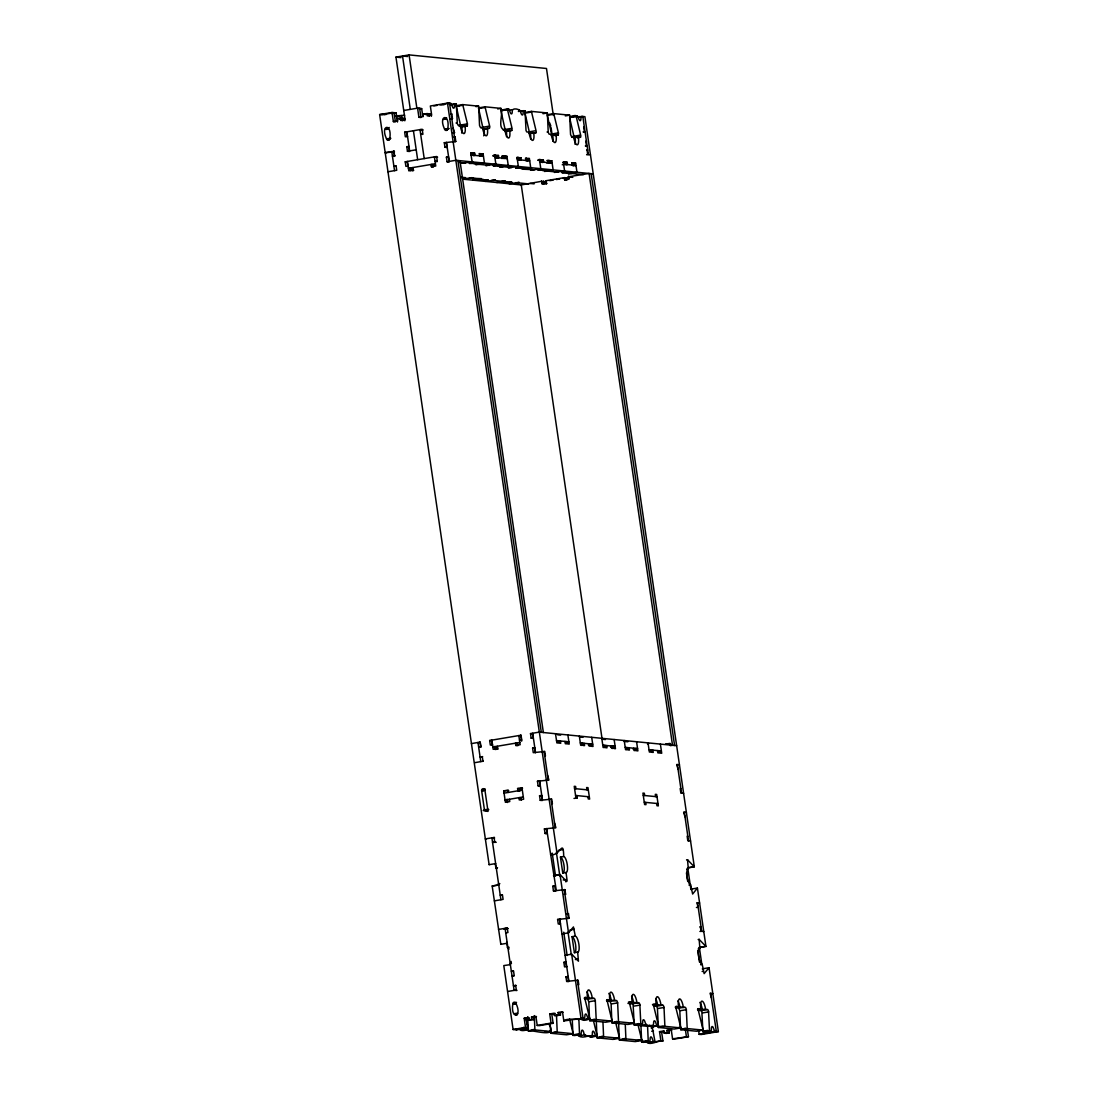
<?xml version="1.0" encoding="UTF-8"?>
<svg xmlns="http://www.w3.org/2000/svg" width="1098" height="1098" viewBox="0 0 1098 1098"><rect width="100%" height="100%" fill="white"/><g stroke="black" fill="none" stroke-linecap="round" stroke-linejoin="round"><path stroke-width="1.5" d="M523.609 1027.289L523.375 1028.675L521.742 1028.606M529.62 133.352L524.844 112.504L531.405 111.392L547.353 112.97L548.231 132.254L549.055 134.148L551.251 134.395A8.111 2.333 80.4 0 0 554.819 142.644A8.111 2.333 80.4 0 0 556.055 134.862L558.237 135.054L558.525 133.27L553.721 113.602L547.161 114.714M551.937 135.562L547.284 115.372M574.254 137.772L569.601 117.568C569.848 116.1 577.891 113.821 578.358 117.541A4.639 1.331 80.4 0 0 580.101 120.711A4.639 1.331 80.4 0 0 580.952 117.802L581.377 116.333L584.891 116.676L694.32 866.816L687.76 867.928M574.83 1034.714L572.964 1035.428L572.332 1021.113M578.317 1018.628L576.45 1019.356M585.742 1035.785C585.165 1038.008 578.509 1037.116 577.617 1034.989M643.538 1041.508L641.671 1042.222L640.916 1024.873M387.155 128.905L389.214 127.464M445.157 119.092L446.598 117.664M460.858 126.846L456.233 106.204M483.175 129.056L478.454 107.92L485.028 106.808L500.963 108.386C503.639 113.863 496.708 128.919 504.86 129.811A8.111 2.333 80.4 0 0 508.429 138.06A8.111 2.333 80.4 0 0 509.678 130.291L511.846 130.47L512.135 128.686L507.345 109.018L500.77 110.129L505.492 131.266M516.952 1029.485L513.109 1029.512L503.79 965.581L510.556 964.593M704.738 1031.626L702.953 1031.859L701.842 1011.738L701.251 1010.695L698.136 1010.352M550.537 854.271C559.651 857.73 563.301 837.115 563.713 856.481A8.111 2.333 80.4 0 1 567.282 864.73A8.111 2.333 80.4 0 1 566.046 872.498L567.117 880.596L565.607 881.763M559.129 874.777L553.502 875.586L560.021 874.475L568.531 932.875L573.444 926.959L575.325 936.127A8.111 2.333 80.4 0 1 578.907 944.362A8.111 2.333 80.4 0 1 577.672 952.131L578.44 961.189L571.687 954.121L565.278 955.342M462.725 126.819L467.323 125.941L467.46 123.854L462.711 104.598L456.137 105.71L459.335 106.026M485.041 129.029L489.42 128.288L489.845 126.901L485.028 106.808M653.502 1005.933L656.618 1006.276L657.428 1008.17L658.32 1027.454L674.254 1029.032L680.829 1027.92L664.88 1026.342L664.002 1007.058L663.178 1005.164L660.982 1004.917A8.111 2.333 80.4 0 0 657.414 996.668A8.111 2.333 80.4 0 0 656.179 1004.437L653.996 1004.258L653.708 1006.043L658.512 1025.71L656.837 1025.45L656.192 1023.981A4.639 1.331 80.4 0 0 654.449 1020.797A4.639 1.331 80.4 0 0 653.598 1023.72C653.928 1027.179 645.597 1025.985 645.281 1022.897A4.639 1.331 80.4 0 0 643.538 1019.726A4.639 1.331 80.4 0 0 642.687 1022.65L642.454 1024.022L640.82 1023.967L639.832 1004.245L639.105 1002.79L636.922 1002.529A8.111 2.333 80.4 0 0 633.34 994.294A8.111 2.333 80.4 0 0 632.105 1002.062L629.923 1001.884L629.648 1003.654L634.438 1023.336L618.503 1021.758L617.611 1002.474L616.788 1000.58L614.606 1000.333A8.111 2.333 80.4 0 0 611.023 992.084A8.111 2.333 80.4 0 0 609.788 999.853L607.619 999.674L607.331 1001.458L612.121 1021.126L596.187 1019.548L595.294 1000.264L594.471 998.37L592.289 998.123A8.111 2.333 80.4 0 0 588.72 989.874A8.111 2.333 80.4 0 0 587.471 997.643L585.303 997.464L585.014 999.249L589.681 1018.258C589.434 1019.74 581.391 1022.005 580.924 1018.299M489.214 864.675L495.692 863.591M500.825 944.307L492.165 885.949L498.945 884.947M507.303 943.237L500.688 944.349M562.149 933.918L568.723 932.806M702.295 968.889L709.034 967.695L718.366 1031.626L701.224 1034.522L699.151 1034.33L698.493 1029.746M651.402 1028.524L652.83 1026.822M469.326 163.341L477.342 163.328L469.395 163.382L472.703 162.833L472.497 161.461M465.525 177.739L462.217 178.219L465.538 177.656L460.954 177.203M493.194 165.674L501.155 165.674L493.194 165.674L496.516 165.18L496.31 163.808M480.018 179.948L488.034 179.894L480.101 179.99L483.394 179.427M520.246 168.406L523.54 167.857L515.593 167.925L523.609 167.898M503.845 182.295L511.846 182.254L503.913 182.337L507.221 181.788M546.035 170.121L538.089 170.108L546.022 170.094M561.847 172.496L569.848 172.468M704.628 946.531L699.165 947.464L705.945 946.462L697.422 888.062L692.646 894.033L690.628 884.81A8.111 2.333 80.4 0 1 687.046 876.575A8.111 2.333 80.4 0 1 688.295 868.806L687.526 859.748L694.32 866.816M627.946 1003.407L632.407 1003.846L633.134 1004.945L634.246 1025.065L635.893 1025.134M638.72 1024.009L639.585 1025.601L646.791 1026.205M477.273 163.355L474.103 163.849M489.118 864.702L379.634 114.563L392.041 112.476L396.131 112.888L397.462 122.029M557.015 853.228L447.49 103.102L430.347 105.998L431.679 115.139L427.3 115.88L426.971 113.602L422.95 114.274L423.293 116.566L418.914 117.308L417.569 108.153L403.748 110.486M467.103 126.078L459.348 126.188M489.42 128.288L484.067 128.631A8.111 2.333 80.4 0 1 483.696 135.823M532.516 133.421L535.92 132.844L536.222 131.486L531.405 111.392M577.15 137.84L580.554 137.25L580.856 135.905L576.038 115.812M705.945 946.462L699.138 939.38L699.906 948.439A8.111 2.333 80.4 0 0 698.671 956.207A8.111 2.333 80.4 0 0 702.24 964.456L704.134 973.624L709.034 967.695M718.366 1031.626L714.853 1031.283L713.988 1029.691A4.639 1.331 80.4 0 0 712.245 1026.52A4.639 1.331 80.4 0 0 711.394 1029.43L711.161 1030.816L709.514 1030.747L708.526 1011.038L707.812 1009.584L705.616 1009.323A8.111 2.333 80.4 0 0 702.047 1001.088A8.111 2.333 80.4 0 0 700.812 1008.856L698.63 1008.678L698.342 1010.448L703.145 1030.116L687.197 1028.552L686.319 1009.268L685.495 1007.374L683.299 1007.127A8.111 2.333 80.4 0 0 679.731 998.878A8.111 2.333 80.4 0 0 678.495 1006.646L676.313 1006.468L676.025 1008.252L680.801 1027.755M392.041 112.476L393.372 121.617L397.751 120.876L397.421 118.598L400.372 118.09L400.701 120.382L405.08 119.641L395.953 57.123L409.087 54.9L546.488 68.488L553.31 115.18M379.634 114.563L384.835 114.247M381.692 114.768L394.1 112.669L395.404 121.837L393.372 121.617M433.861 105.957L437.073 105.408M439.969 104.914C443.016 106.012 450.523 100.165 451.868 105.037A4.639 1.331 80.4 0 0 453.611 108.208A4.639 1.331 80.4 0 0 454.462 105.284L454.696 103.912L456.329 103.967L457.317 123.69L458.044 125.145L460.227 125.392A8.111 2.333 80.4 0 0 463.809 133.64A8.111 2.333 80.4 0 0 465.044 125.872M384.245 114.727L386.427 114.357M448.808 103.816L450.99 103.445M391.794 113.616L396.131 112.888M450.509 104.571L453.79 104.008M450.853 104.9L456.329 103.967M395.953 115.894L404.613 115.276M396.076 116.539L401.552 115.619L402.321 118.721M457.358 106.19L462.834 105.257M399.452 118.804L402.431 118.296L402.76 120.588L400.701 120.382M424.981 114.48L431.061 114.014L431.39 116.292M404.791 120.794L404.462 118.502L397.421 118.598M431.061 114.014L422.95 114.274M475.914 106.643L478.646 106.177L479.538 125.46L480.348 127.354L482.544 127.601A8.111 2.333 80.4 0 0 486.112 135.85A8.111 2.333 80.4 0 0 487.361 128.068M479.675 108.386L485.151 107.467M450.702 114.233L451.786 114.041L452.458 118.611L451.36 118.804M497.682 108.935L500.963 108.386M388.431 128.713L385.151 129.262L386.798 129.427M443.139 119.462L446.433 118.9M450.125 118.831L452.458 118.611M503.323 110.088L506.603 109.525M507.701 109.347L509.005 109.278L509.664 110.747A4.639 1.331 80.4 0 0 511.394 113.918A4.639 1.331 80.4 0 0 512.244 111.008C511.915 107.535 520.26 108.743 520.562 111.831A4.639 1.331 80.4 0 0 522.305 115.002A4.639 1.331 80.4 0 0 523.156 112.078L523.389 110.706L525.036 110.761L526.024 130.484L526.738 131.938L528.934 132.185M501.992 110.596L507.468 109.676M508.841 110.184L511.586 109.731M518.599 110.418L519.697 110.239M518.38 111.502L522.483 110.802M520.658 111.502L525.036 110.761M456.054 123.017L457.152 122.839M407.523 136.413L405.34 136.783L404.668 132.213L422.181 129.248L422.854 133.819L420.658 134.189L422.716 134.395M526.066 112.97L531.528 112.051M460.886 124.966L466.362 124.047M458.593 125.68L460.227 125.392M386.949 139.281L388.596 138.993A1.743 1.661 -84.4 0 0 388.994 139.885M387.1 139.432L390.106 138.924M448.382 129.07L444.539 128.988C437.869 115.043 450.153 112.806 447.819 128.425A1.743 1.661 -84.4 0 1 446.433 130.429A1.743 1.661 -84.4 0 1 444.539 128.988L449.192 128.562M542.975 113.712L547.353 112.97M548.382 115.18L553.845 114.261M483.202 127.176L488.679 126.243M480.91 127.876L482.544 127.601M452.733 132.844L454.517 132.721L453.158 128.082M453.419 132.913L454.517 132.721M565.292 115.921L569.67 115.18L570.548 134.464L571.372 136.344L573.568 136.605A8.111 2.333 80.4 0 0 577.136 144.854A8.111 2.333 80.4 0 0 578.371 137.072L580.43 137.277M572.017 116.882L577.493 115.949M454.037 137.099L455.121 136.921L455.794 141.491L454.696 141.669M570.699 117.39L576.162 116.47M577.548 116.978L580.279 116.525M505.519 129.386L510.995 128.452M579.703 117.006L582.832 116.484L588.391 154.598M503.227 130.086L504.86 129.811M406.782 146.693L408.84 146.899L409.485 151.483L407.454 151.277L406.782 146.693L408.978 146.322M504.792 130.689L509.678 130.291M507.358 131.225L511.737 130.484M386.029 152.773L385.192 152.691L394.292 151.25M385.192 152.691L394.511 151.853M444.292 142.699L446.351 142.905L447.023 147.475L444.964 147.269L444.292 142.699L455.794 141.491M407.454 151.277L416.211 149.795M529.593 131.76L535.055 130.84M394.964 155.82L392.425 156.149L394.498 156.355M444.964 147.269L447.147 146.899M528.852 133.064L535.797 132.872M547.065 132.021L548.163 131.842M551.91 133.97L557.372 133.036M551.169 135.274L556.055 134.876M554.833 135.63L558.113 135.081M408.085 166.004L405.903 166.374L405.231 161.804L436.606 156.506L437.265 161.077L435.083 161.447L437.141 161.653M583.271 131.842L585.056 131.733L583.409 132.007M446.406 157.192L448.464 157.385L449.137 161.969L447.078 161.763L446.406 157.192L448.588 156.822M471.028 153.061L472.126 152.869L472.456 155.161L471.371 155.353M472.181 153.171L474.652 153.13L474.981 155.408L473.334 155.683M574.227 136.179L579.689 135.246M473.554 153.308L474.652 153.13M571.921 136.879L573.568 136.605M479.51 153.898L480.595 153.706L480.938 155.998L479.84 156.191M571.88 137.319L578.371 137.085M482.022 154.145L483.12 153.967L484.438 163.108L475.681 164.59L479.25 164.357M387.978 171.755L396.735 170.272L396.062 165.702L393.88 166.073L395.939 166.265M435.384 163.739L408.387 168.296L413.205 168.776L410.281 169.27M447.078 161.763L455.835 160.281L593.236 173.868M480.979 156.3L482.077 156.108L481.748 153.83L483.12 153.967M493.469 155.285L495.939 155.23L496.282 157.522M493.208 155.696L495.939 155.23M492.988 156.04L495.994 155.532M407.385 161.433L408.758 170.588L413.136 169.847L412.807 167.555M435.165 164.878L431.034 164.467L431.377 166.759L435.755 166.018L434.383 156.877L437.594 157.192M497.367 155.669L498.465 155.477L498.794 157.769L497.147 158.043M408.758 170.588L413.74 170.3M501.951 156.122L504.421 156.067L504.751 158.359L503.653 158.537M464.125 162.861L461.942 163.231L472.085 161.886L470.754 152.746L472.126 152.869M501.676 156.534L504.421 156.067M504.462 156.369L506.933 156.314L508.25 165.469M496.323 157.81L497.421 157.632L497.092 155.34L498.465 155.477M504.202 156.781L506.933 156.314M501.731 158.496L503.378 158.222L503.035 155.93M585.33 145.952L587.114 145.828L586.016 146.02M517.295 157.632L518.38 157.453L518.723 159.732M516.787 158.03L520.905 157.7L521.234 159.979L519.601 160.267M518.174 158.167L520.905 157.7M525.764 158.469L526.862 158.29L527.191 160.569L526.093 160.761M487.951 165.222L485.755 165.592L495.898 164.247M518.764 160.034L519.862 159.855L519.532 157.563M528.289 158.716L529.373 158.537L530.718 167.678L521.962 169.161L532.832 169.655L530.65 170.025L532.022 170.163L540.792 168.68L539.447 159.526L538.363 159.718M586.62 150.206L587.718 150.028L587.032 149.959L587.705 154.53L590.45 154.804M527.246 160.871L528.33 160.692L528.001 158.4L529.373 158.537M497.806 166.196L501.1 165.633M538.089 160.13L540.834 159.663L541.163 161.955M508.264 165.469L499.494 166.951L503.062 166.718M538.144 160.432L540.875 159.965M542.247 160.102L543.345 159.91L543.675 162.202L542.041 162.477M546.831 160.555L549.302 160.5L549.631 162.792L548.533 162.984M548.204 160.692L549.302 160.5M510.405 167.431L508.223 167.802L518.352 166.457L517.007 157.316L518.38 157.453M549.357 160.802L551.814 160.761L553.131 169.902L544.388 171.384L547.943 171.151M586.606 154.722L587.705 154.53M549.082 161.214L551.814 160.761M515.676 167.953L518.956 167.404M546.612 162.929L548.259 162.655L547.929 160.363M549.686 163.094L550.784 162.902L550.441 160.624M563.549 162.202L564.646 162.024L564.976 164.316L562.245 164.769M563.054 162.6L567.158 162.271L567.501 164.563L565.854 164.837M564.427 162.737L567.158 162.271M572.017 163.039L573.115 162.861L573.444 165.153L572.36 165.331M472.922 180.154L481.679 178.672L470.768 178.192L472.964 177.821L471.591 177.684L462.834 179.166L521.317 184.931M573.17 163.163L575.64 163.108L576.958 172.262L568.201 173.745L571.756 173.511M574.542 163.3L575.64 163.108M538.116 170.176L541.396 169.627M484.698 180.443L487.979 179.88M542.7 170.629L545.981 170.08M573.499 165.441L574.597 165.263L574.268 162.971M573.032 165.894L575.956 165.4L563.59 164.178M485.289 181.376L495.418 180.031L493.235 180.401M501.937 181.266L505.492 181.033L496.735 182.515M556.645 172.015L554.463 172.386L564.605 171.041L563.274 161.886L564.646 162.024M565.209 171.974C554.119 173.69 577.123 172.262 566.513 172.99M508.511 182.79L511.792 182.241M509.101 183.737L519.23 182.392L517.048 182.762M568.435 178.054L564.317 177.656L546.077 180.731L546.42 183.023L542.041 183.764L541.589 180.717M549.796 180.662L553.118 180.099M556.425 179.537L559.747 178.974M563.068 178.411L566.376 177.849L566.719 180.141L564.646 179.935L564.317 177.656M566.033 178.466L569.409 177.89M564.646 179.935L569.025 179.194L568.586 176.147M542.041 183.764L547.01 183.476M471.399 743.593L480.155 742.111L481.171 746.722M492.508 744.719L490.326 745.075L489.653 740.505L521.028 735.207L521.701 739.778L519.505 740.148L521.564 740.354M530.499 733.601L532.557 733.807L533.23 738.378L531.158 738.172L530.499 733.601L539.255 732.119L676.656 745.707M480.828 746.695L478.632 747.052L480.691 747.258M531.158 738.172L533.354 737.801M519.821 742.44L492.824 746.997L497.641 747.477L494.718 747.971M515.799 745.46L517.858 745.666L517.529 743.373L515.456 743.181L515.799 745.46L520.178 744.719L518.819 735.578M498.163 749.001L495.239 749.495L494.8 746.434M482.612 756.632L480.087 756.975L482.146 757.181M544.759 755.959L545.445 756.028L544.773 751.457L533.271 752.665L532.612 748.095L534.795 747.724M483.285 761.202L474.597 762.698M588.322 744.911L592.687 744.17L580.32 742.948M610.474 746.805L613.755 746.256L614.098 748.534L615.47 748.671L614.153 739.517M610.776 747.12L615.154 746.379L602.788 745.158M633.203 749.344L637.581 748.603L625.215 747.381M670.604 743.826L665.635 744.128L670.013 743.387L670.343 745.666L672.525 745.295L589.104 173.457L567.982 176.847L572.785 177.327M484.918 790.135L481.638 790.697L484.424 809.748A1.743 1.661 -84.4 0 0 486.304 811.189A1.743 1.661 -84.4 0 0 487.704 809.199L484.918 790.135A1.743 1.661 -84.4 0 0 483.024 788.693A1.743 1.661 -84.4 0 0 481.638 790.697L483.696 790.889A1.743 1.661 -84.4 0 1 485.083 788.899M537.444 781.254L539.502 781.46L540.175 786.031L538.116 785.825L537.444 781.254L548.945 780.047L547.6 775.408M509.445 799.275L509.774 801.554L505.396 802.295L503.735 790.862L508.113 790.121L508.443 792.413M517.597 788.515L519.656 788.721L519.985 791.013L517.927 790.807L517.597 788.515L521.975 787.774L523.636 799.22L519.258 799.962L518.929 797.67L520.987 797.875L521.317 800.154M508.703 790.574L503.735 790.862M519.656 788.721L522.566 788.227M538.116 785.825L540.298 785.454M504.051 793.154L522.291 790.066M523.293 796.928L505.053 800.017L507.798 800.291M539.557 795.748L541.616 795.94L542.288 800.524L540.23 800.318L539.557 795.748L541.753 795.377M540.23 800.318L551.731 799.111L552.404 803.681L551.718 803.612M483.189 810.516L486.483 809.953A1.743 1.661 -84.4 0 0 488.061 811.422M483.889 810.585L488.802 809.748M573.993 798.438L577.287 797.875L576.944 795.583M494.402 837.458L485.302 838.899L486.332 839.009M544.402 828.908L546.461 829.114L547.133 833.684L545.061 833.478L544.402 828.908L555.904 827.7L554.545 823.061M495.074 842.029L492.535 842.372L496.241 842.29M545.061 833.478L547.257 833.108M558.333 850.36L562.711 849.619M495.267 863.838L495.857 867.955L497.504 867.681M566.046 872.498L562.766 873.047L560.433 857.044L563.713 856.481M499.837 883.684L498.204 883.972A8.111 2.333 80.4 0 0 499.027 883.451M497.847 885.139L492.275 885.976M563.219 880.006L565.95 879.539M686.552 859.899L687.636 859.72M552.774 886.278L554.833 886.484L555.492 891.068L553.433 890.862L552.774 886.278L554.957 885.908M687.54 867.818L693.016 866.898M494.347 900.854L503.104 899.372L502.431 894.801L500.235 895.172L502.308 895.364M553.433 890.862L564.935 889.655L565.607 894.225L563.823 894.348M563.85 889.833L564.935 889.655M686.648 869.081L688.295 868.806M688.981 885.084L690.628 884.81M690.848 889.16L697.422 888.062M566.664 913.783L568.448 913.673L569.107 918.244L568.023 918.422M567.35 913.852L568.448 913.673M498.519 929.443L507.262 927.961L507.935 932.531L505.753 932.902M560.46 923.651L558.278 924.022L557.606 919.451L569.107 918.244M503.996 929.251L507.866 928.414M696.42 907.456L698.204 907.332L696.846 902.693L699.591 902.968M569.958 930.006L574.323 929.265M506.686 942.111L507.482 947.601L509.129 947.313M577.672 952.131L574.378 952.693L572.044 936.676L575.325 936.127M699.948 926.959L701.032 926.781L700.346 926.712L701.018 931.282L703.763 931.557M511.462 963.33L509.815 963.605A8.111 2.333 80.4 0 0 511.174 961.436M699.92 931.475L701.018 931.282M575.379 959.556L577.575 959.185M698.163 939.545L699.261 939.353M566.719 966.542L564.537 966.913L563.864 962.342L566.06 961.972M698.273 948.713L699.906 948.439M515.978 985.373L513.452 985.702L515.511 985.908M565.978 976.822L568.037 977.028L568.709 981.598L566.65 981.406L565.978 976.822L568.16 976.451M516.65 989.943L507.962 991.439M566.65 981.406L578.152 980.198L578.811 984.769L578.124 984.7M700.606 964.73L702.24 964.456M702.144 971.497L703.242 971.318M512.78 1004.176L516.06 1003.627C522.73 1017.558 510.446 1019.795 512.78 1004.176A1.743 1.661 -84.4 0 1 514.166 1002.186A1.743 1.661 -84.4 0 1 516.06 1003.627M584.589 997.574L585.412 997.437M587.471 997.643L584.191 998.206L592.289 998.123M584.809 999.139L593.524 998.466M517.46 1013.152L514.166 1013.715L516.238 1013.921M515.003 1014.305L517.734 1013.838M589.626 1001.65L595.363 1000.676M606.906 999.784L607.729 999.647M609.788 999.853L606.508 1000.402L614.606 1000.333M607.125 1001.349L615.841 1000.676M524.185 1018.271L526.244 1018.477L527.575 1027.618L525.517 1027.412L524.185 1018.271L528.563 1017.53L528.893 1019.809L530.952 1020.015L533.903 1019.52L533.573 1017.228L531.514 1017.023L531.844 1019.315L533.903 1019.52M531.514 1017.023L535.893 1016.295L537.224 1025.436L539.283 1025.642L553.118 1023.309L551.772 1014.154L549.714 1013.948L551.045 1023.103L553.118 1023.309M549.714 1013.948L554.092 1013.207L554.421 1015.499L556.494 1015.705L560.502 1015.019L560.172 1012.74L558.1 1012.534L558.443 1014.813L560.502 1015.019M558.1 1012.534L562.478 1011.793L563.823 1020.948L583.024 1018.244L577.466 980.13M526.244 1018.477L529.154 1017.983M533.573 1017.228L536.483 1016.734M551.772 1014.154L555.314 1013.44M560.172 1012.74L563.082 1012.246M611.943 1003.86L617.68 1002.886M628.413 1002.131L629.223 1001.994M632.105 1002.062L628.825 1002.611L636.922 1002.529M528.893 1019.809L531.844 1019.315M554.421 1015.499L558.443 1014.813M632.407 1003.846L638.158 1002.872M634.26 1006.07L639.997 1005.095M652.473 1004.519L654.12 1004.231M656.179 1004.437L652.898 1004.999L660.982 1004.917M513.109 1029.512L525.517 1027.412M537.224 1025.436L551.045 1023.103M563.823 1020.948C566.76 1017.05 584.026 1021.538 584.891 1016.926A4.639 1.331 80.4 0 1 585.742 1014.003A4.639 1.331 80.4 0 1 587.485 1017.187L588.144 1018.656L589.804 1018.917M515.168 1029.718L527.575 1027.618M516.623 1029.855L522.099 1028.936M577.905 1019.493L582.832 1018.67M656.48 1006.235L662.231 1005.26M522.923 1029.553L524.021 1029.361M527.301 1028.812C532.105 1028.606 519.505 1033.012 519.642 1028.661M586.401 1018.82L589.681 1018.258M521.605 1030.061L528.522 1029.279M583.436 1019.603L588.363 1018.779M549.178 1024.626C558.127 1039.106 533.312 1029.361 528.33 1031.022L533.738 1029.444M612.121 1021.126L605.561 1022.238L589.612 1020.66L594.471 1019.177M658.32 1008.444L664.07 1007.47M528.33 1031.022L534.904 1029.91L550.839 1031.489M589.612 1020.66L596.187 1019.548M675.613 1006.578L676.437 1006.441M678.495 1006.646L675.215 1007.195L683.299 1007.127M675.819 1008.142L684.548 1007.47M545.239 1031.749L546.337 1031.571M549.618 1031.008L550.716 1030.83M607.07 1021.305L611.998 1020.467M569.574 1019.081L573.156 1033.698L566.595 1034.796L550.647 1033.232L556.055 1031.653M634.438 1023.336L627.878 1024.434L611.929 1022.869L616.788 1021.387M680.636 1010.654L686.387 1009.68M550.647 1033.232L557.221 1032.12L573.156 1033.698M611.929 1022.869L618.503 1021.758M697.93 1008.788L698.753 1008.65M700.812 1008.856L697.532 1009.405L705.616 1009.323M701.251 1010.695L706.865 1009.666M567.556 1033.959L568.654 1033.781M631.034 1023.226L634.315 1022.677M572.909 1034.934L578.371 1033.849M634.191 1024.42L639.105 1023.583M702.953 1012.864L708.704 1011.889M572.964 1035.428L580.979 1034.467L581.432 1031.818A4.639 1.331 80.4 0 1 583.628 1032.038C583.107 1036.553 593.922 1038.173 592.33 1032.889A4.639 1.331 80.4 0 1 594.54 1033.108L595.555 1035.812L597.23 1036.073L593.634 1021.469M634.246 1025.065L640.82 1023.967M574.419 1035.579L579.895 1034.645M635.701 1025.216L640.628 1024.379M579.401 1035.771L584.863 1034.851M641.232 1025.326L646.159 1024.489M585.33 1036.649L590.793 1035.73M646.612 1026.287L651.526 1025.463M591.63 1036.334L594.361 1035.881M656.741 1025.326L658.388 1025.052M590.299 1036.855L595.775 1035.922M657.057 1025.573L652.13 1026.397L655.026 1041.782L648.095 1042.565M588.528 1036.059L590.655 1037.185L597.23 1036.073M649.618 1025.093C650.414 1029.101 656.124 1025.23 658.512 1025.71M651.567 1027.303L653.214 1027.014M615.951 1023.665L619.547 1038.283L612.972 1039.394L597.038 1037.816L602.445 1036.237M658.251 1026.795L663.178 1025.971M597.038 1037.816L603.598 1036.704L619.547 1038.283M658.32 1027.454L664.88 1026.342M651.677 1031.228L653.461 1031.118M613.947 1038.543L619.423 1037.624M677.411 1027.81L680.705 1027.261M659.527 1031.653L661.586 1031.859L662.918 1041L660.859 1040.794L659.527 1031.653L663.892 1030.912L664.235 1033.191L666.294 1033.396L669.245 1032.902L668.915 1030.61L666.843 1030.404L667.186 1032.696L669.245 1032.902M666.843 1030.404L671.221 1029.677L672.566 1038.818L674.625 1039.024L688.446 1036.69L687.334 1029.059M661.586 1031.859L664.496 1031.365M668.915 1030.61L671.825 1030.116M638.267 1025.875L641.863 1040.479L635.289 1041.59L619.354 1040.026L624.762 1038.447M703.145 1030.116L696.571 1031.228L680.636 1029.663L685.495 1028.167M619.354 1040.026L625.915 1038.914L641.863 1040.479M680.636 1029.663L687.197 1028.552M664.235 1033.191L667.186 1032.696M636.264 1040.753L641.74 1039.833M699.728 1030.02L703.049 1029.622M641.603 1041.577L647.079 1040.643M702.885 1031.214L707.812 1030.377M641.671 1042.222L649.687 1041.261L650.112 1039.792A4.639 1.331 80.4 0 1 650.963 1036.883A4.639 1.331 80.4 0 1 652.706 1040.053L653.571 1041.645M702.953 1031.859L709.514 1030.747M643.112 1042.373L648.589 1041.439M704.394 1032.01L709.322 1031.173M709.926 1032.12L714.853 1031.283M648.451 1042.894L660.859 1040.794M672.566 1038.818L688.446 1036.69M699.151 1034.33L716.308 1031.42L710.735 993.306M662.918 1041C658.635 1039.833 648.712 1046.874 646.132 1041.165M647.463 743.895L648.63 743.813M624.268 741.479L627.878 741.768M602.267 739.242L605.451 739.544M407.619 56.52L402.527 56.012L410.309 109.388M395.953 57.123L401.045 57.618M447.49 103.102L449.549 103.294L455.107 141.422M462.711 104.598L478.646 106.177M507.345 109.018L508.786 109.155M553.721 113.602L569.67 115.18M442.974 104.406L444.429 104.557M500.77 110.129L502.445 110.39M417.569 108.153L421.659 108.565L422.771 116.196M421.687 108.743L416.883 108.277L409.087 54.9M451.1 113.972L451.786 114.041M584.383 127.148L583.697 127.08L584.369 131.664M426.971 113.602L429.03 113.808L429.359 116.086M550.825 126.023L549.686 122.907M418.914 117.308L420.973 117.513L419.628 108.359M400.372 118.09L402.431 118.296M404.462 118.502L402.403 118.31L402.733 120.588M586.442 141.258L585.756 141.189L586.428 145.76M423.197 129.935L419.985 129.619L424.212 158.592M454.435 136.852L455.121 136.921M404.668 132.213L406.727 132.419L407.372 136.989M390.847 138.334L386.537 138.787C379.867 124.856 392.151 122.619 389.817 138.238A1.743 1.661 -84.4 0 1 388.431 140.228A1.743 1.661 -84.4 0 1 386.537 138.787L388.596 138.993M480.595 153.706L479.222 153.583L479.565 155.861M526.862 158.29L525.489 158.153L525.818 160.432M539.447 159.526L540.834 159.663M543.345 159.91L541.973 159.786L542.302 162.065M573.115 162.861L571.742 162.724L572.072 165.016M471.069 155.024L483.436 156.245M494.882 157.385L507.249 158.606M517.35 159.594L529.716 160.816M539.777 161.818L552.143 163.039M459.019 162.353L465.525 162.998M477.891 164.22L489.337 165.359M501.704 166.58L511.778 167.569M524.144 168.79L534.218 169.792M546.584 171.013L558.045 172.153M570.397 173.374L583.409 174.651M405.231 161.804L407.289 162.01L407.962 166.58M431.377 166.759L433.436 166.965L433.106 164.673M545.788 181.884L540.985 181.417L521.262 184.931L601.965 738.103M530.046 183.448L534.136 183.86M469.422 178.041L479.51 179.043M491.877 180.264L503.323 181.403M515.689 182.625L528.701 183.901M557.647 734.823L560.694 735.125M579.936 737.019L582.983 737.321M556.508 740.587L568.874 741.809M649.028 749.742L661.394 750.963M489.653 740.505L491.712 740.711L492.384 745.281M532.612 748.095L534.671 748.287L535.344 752.871M679.429 764.771L676.684 764.496L678.042 769.135M680.87 788.584L680.184 788.515L680.856 793.085L683.601 793.36M574.57 788.597L588.308 789.956M643.277 795.391L657.016 796.75M575.572 795.46L589.31 796.819M644.279 802.254L658.018 803.599M577.287 797.875L575.901 797.738L574.24 786.305L575.613 786.442L575.942 788.735M686.387 812.424L683.642 812.149L684.987 816.788M488.39 809.267L484.424 809.748L486.483 809.953M687.828 836.237L687.142 836.168L687.801 840.739L690.56 841.013M494.622 838.062L491.877 837.788L500.908 899.742M556.315 890.56L546.584 828.537M564.921 894.156L565.607 894.225M560.488 919.15L559.802 919.081L568.833 981.036M557.606 919.451L559.664 919.657L560.337 924.228M507.825 928.606L505.08 928.332L514.111 990.286L516.87 990.547M563.864 962.342L565.923 962.548L566.595 967.118M513.397 971.428L511.339 971.222L513.521 970.852L514.193 975.422L511.997 975.793L514.07 975.998M712.808 993.512L710.049 993.237L711.408 997.876M709.733 1032.532L708.073 1032.271L707.414 1030.802M514.729 1014.044L516.911 1015.142M560.021 874.475L566.692 881.57M571.633 954.107L580.966 1018.038M678.797 1008.431L679.813 1010.791L680.568 1029.004M610.104 1001.637L611.119 1003.997L611.874 1022.211M587.787 999.441L588.803 1001.788L589.557 1020.001M527.081 1029.142L526.203 1027.55M525.709 1017.777L528.399 1028.62M591.163 173.662L674.597 745.501M677.37 764.565L681.542 793.154M684.329 812.218L688.501 840.807M697.532 902.762L701.704 931.351M687.787 868.147L690.917 889.6M699.33 947.231L701.759 963.893M686.442 872.896L687.65 881.145M697.752 950.36L699.453 962.026M660.392 744.101L661.723 753.255L660.351 753.118L660.022 750.826M658.869 750.716L659.212 752.995L657.839 752.871L657.496 750.579M652.926 750.126L653.255 752.418L651.883 752.281L651.553 749.989M565.786 162.133L566.115 164.425M650.4 749.879L650.73 752.157L649.357 752.02L648.026 742.879M655.643 796.613L655.3 794.321L656.686 794.458L658.347 805.891L656.975 805.754L656.645 803.475M685.276 1028.853L686.387 1036.485M551.045 127.546L552.157 135.178M644.65 795.515L644.32 793.236L642.934 793.099L644.608 804.532L645.981 804.669L645.651 802.377M636.579 741.74L637.911 750.895L636.538 750.758L636.209 748.465M635.056 748.356L635.399 750.648L634.013 750.51L633.683 748.218M629.099 747.765L629.442 750.058L628.07 749.92L627.727 747.628M545.72 181.115L546.159 184.162M626.587 747.518L626.917 749.81L625.544 749.673L624.213 740.519M543.647 180.909L544.1 183.97M612.615 746.146L612.945 748.424L611.572 748.287L611.243 746.009M606.659 745.556L607.002 747.834L605.616 747.697L605.286 745.418M604.147 745.295L604.476 747.587L603.104 747.45L601.786 738.295M591.698 737.307L593.03 746.462L591.657 746.324L591.314 744.032M505.56 156.177L505.89 158.469M590.175 743.922L590.504 746.201L589.132 746.077L588.803 743.785M584.218 743.332L584.548 745.624L583.175 745.487L582.846 743.195M581.707 743.085L582.036 745.364L580.664 745.24L579.332 736.085M494.567 155.093L495.884 164.247M586.936 789.819L586.606 787.527L587.979 787.664L589.653 799.097L588.267 798.96L587.938 796.681M567.872 734.946L569.217 744.101L567.831 743.964L567.501 741.685M566.362 741.562L566.692 743.854L565.319 743.717L564.99 741.425M560.405 740.972L560.735 743.264L559.362 743.126L559.033 740.834M473.265 152.993L473.609 155.271M557.88 740.725L558.223 743.017L556.851 742.879L555.506 733.725M459.952 160.692L543.373 732.531M457.893 160.486L541.314 732.325M544.086 751.389L548.259 779.978M551.045 799.042L555.217 827.631M564.248 889.586L568.421 918.175M556.357 852.213L559.829 876.012M568.009 932.024L571.372 955.15M552.212 853.119L555.574 876.218M563.741 932.188L567.144 955.507M446.474 142.328L449.26 161.392M532.681 733.231L535.467 752.295M539.64 780.884L542.412 799.948M520.768 735.015L521.66 741.123M428.989 113.808L429.332 116.1M413.424 130.731L417.652 159.704M506.988 799.234L507.454 802.501M497.229 746.256L497.559 748.548L493.18 749.289L491.835 740.134M412.436 167.939L412.875 170.986M406.864 131.842L409.636 150.906M410.377 167.733L410.817 170.78M393.949 151.208L394.621 155.779M482.269 756.604L482.942 761.175M494.059 837.417L494.731 842.001M515.635 985.331L516.307 989.916M393.743 150.989L394.484 156.081M479.922 741.919L480.581 746.503M391.766 151.579L394.539 170.643M477.973 742.481L480.746 761.545M648.232 1041.11L647.6 1026.808M625.915 1038.914L625.284 1024.599M603.598 1036.704L602.967 1022.389M579.538 1034.316L578.907 1020.015M557.221 1032.12L556.466 1014.772M534.904 1029.91L534.273 1015.595M618.599 1022.663L619.286 1039.367M596.283 1020.467L596.969 1037.157M550.208 1023.473L550.592 1032.573M527.713 1016.707L528.275 1030.363M530.458 133.215A8.111 2.333 80.4 0 1 530.54 139.034M533.738 132.666A8.111 2.333 80.4 0 1 532.503 140.434A8.111 2.333 80.4 0 1 528.934 132.185M552.774 135.425A8.111 2.333 80.4 0 1 552.857 141.244M575.091 137.634A8.125 2.347 80.4 0 1 574.981 144.236M461.75 126.435A8.111 2.333 80.4 0 1 461.64 133.023M506.384 130.84A8.111 2.333 80.4 0 1 506.466 136.66M572.044 936.676A8.111 2.333 80.4 0 1 575.626 944.925A8.111 2.333 80.4 0 1 574.378 952.693M560.433 857.044A8.111 2.333 80.4 0 1 564.001 865.279A8.111 2.333 80.4 0 1 562.766 873.047M586.936 991.865A8.111 2.333 80.4 0 1 589.008 998.672M608.814 993.415A8.111 2.333 80.4 0 1 611.325 1000.882M631.57 996.284A8.111 2.333 80.4 0 1 633.642 1003.092M655.643 998.658A8.111 2.333 80.4 0 1 657.702 1005.466M677.946 1000.868A8.111 2.333 80.4 0 1 680.019 1007.676M699.824 1002.405A8.111 2.333 80.4 0 1 702.336 1009.885M507.482 947.601A8.111 2.333 80.4 0 1 509.019 949.07M495.857 867.955A8.111 2.333 80.4 0 1 496.872 868.655M446.996 130.086A1.743 1.661 -84.4 0 1 446.598 129.193M514.825 1004.066A1.743 1.661 -84.4 0 1 516.54 1002.364"/></g></svg>
